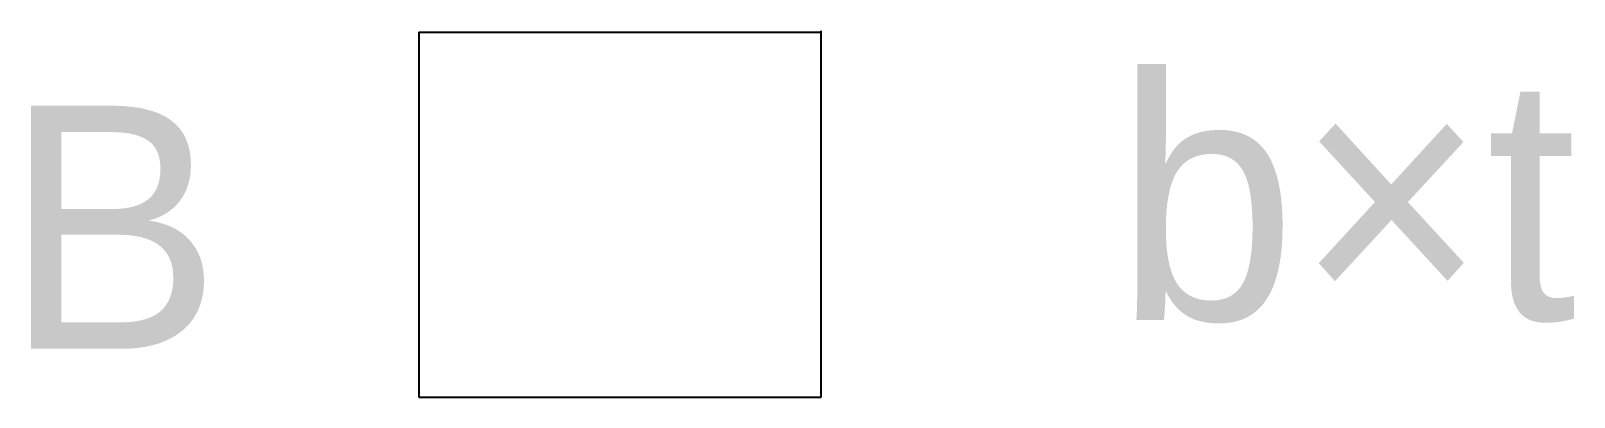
# Model space of a CAD drawing. Header units: metres. Extents: x -120098 to -118512, y -284008 to -283631.
import ezdxf

# ---------------------------------------------------------------- set-up
doc = ezdxf.new("R2010")
doc.units = ezdxf.units.M
doc.layers.add('DIM', color=4, linetype='Continuous')
doc.layers.add('K', color=2, linetype='Continuous')

msp = doc.modelspace()

# ---------------------------------------------------------------- linework, layer by layer
at = {"layer": 'K'}
for p, q in [((-119699.42, -283632.54), (-119285.73, -283632.54)), ((-119699.42, -283632.54), (-119699.42, -284008.08)), ((-119285.73, -284008.08), (-119285.73, -283631.23)), ((-119699.42, -284008.08), (-119285.73, -284008.08))]:
    msp.add_line(p, q, dxfattribs=at)

# ---------------------------------------------------------------- texts
at = {"layer": 'DIM'}
for s, p in [('b×t', (-118983.32, -283928.73)), ('B', (-120125.56, -283958.28))]:
    msp.add_text(s, height=250, dxfattribs=at).set_placement(p)

doc.saveas('drawing.dxf')
